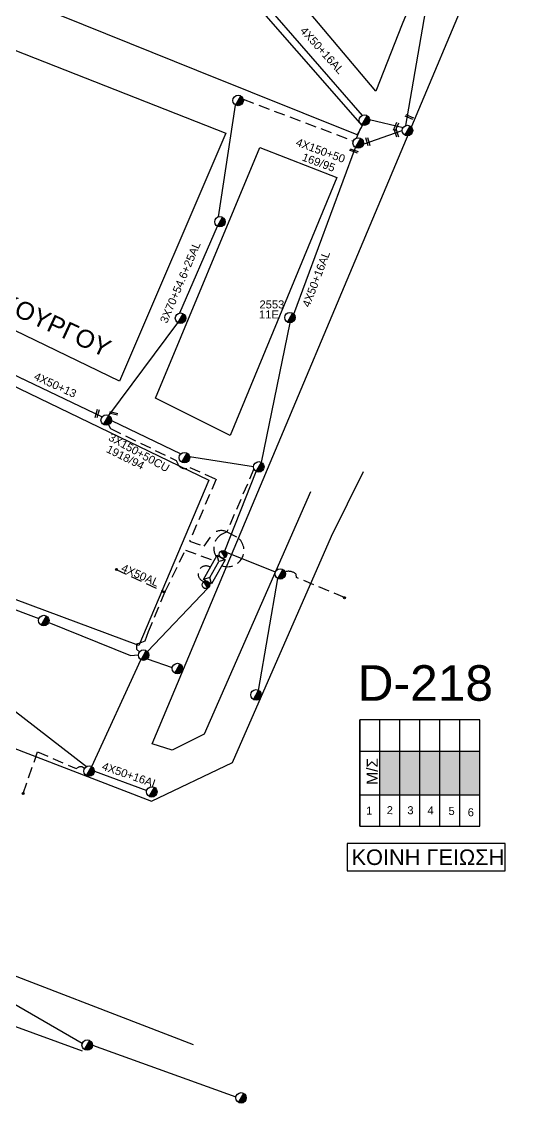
# Model space of a CAD drawing. Header units: millimetres. Extents: x 8791 to 11104, y 1833 to 2902.
# Drawn here: x 9011 to 9127.4, y 2208.3 to 2456.7 of the extents above; entities that cross this region are included whole.
import ezdxf
from ezdxf.enums import TextEntityAlignment as Align

# ---------------------------------------------------------------- set-up
doc = ezdxf.new("R2010")
doc.units = ezdxf.units.MM
doc.linetypes.add('DASHED', pattern=[19.05, 12.7, -6.35])
for name, color, linetype in [('Ασφαλειοκιβώτια Χ.Τ 6 αναχωρήσεων', 7, 'Continuous'), ('Ασφαλειοκιβώτια Χ.Τ 9 αναχωρήσεων', 7, 'Continuous'), ('Γέφυρες Εναερίου Δικτύου', 7, 'Continuous'), ('Γυμνά εναέρια ΧΤ (3Φ)   4x50AL', 7, 'Continuous'), ('Γυμνά εναέρια ΧΤ και ΦΟΠ (3Φ)   4x50+16AL', 7, 'Continuous'), ('Επιγραφές - Σχήματα', 7, 'Continuous'), ('Καλώδια ΧΤ   3x150+50AL', 7, 'DASHED'), ('Καλώδια ΧΤ   3x150+50CU', 7, 'DASHED'), ('Καλώδια ΧΤ   4x50+13', 7, 'Continuous'), ('Μηχανική τομή', 7, 'Continuous'), ('Στύλος ΦΜ', 7, 'Continuous'), ('Στύλος ΦΜ @ 1', 7, 'Continuous'), ('Συνδέσεις', 7, 'Continuous'), ('Συνεστραμμένα ΧΤ   3x70+54.6+25AL', 7, 'SYN_LINE'), ('Υποσταθμός εναέριος 2 στύλων', 7, 'Continuous'), ('Υποσταθμός πόλεως', 7, 'Continuous'), ('Υπόβαθρο ΔΕΗ', 7, 'Continuous')]:
    doc.layers.add(name, color=color, linetype=linetype)
doc.styles.add('ar', font='ARIAL.TTF')
doc.styles.get("Standard").update_dxf_attribs({"font": 'ARIAL.TTF'})
doc.linetypes.add('SYN_LINE', pattern='A,0.5,-0.0001,["/\\/\\/\\/",Standard,S=0.1,R=0,X=0,Y=-0.05],-0.25', length=0.7501)

# ---------------------------------------------------------------- blocks, each defined once
blk = doc.blocks.new('ΥΠΑΡΧΩΝ ΤΣΙΜΕΝΤΕΝΙΟΣ ΣΤΥΛΟΣ')
at = {"layer": 'Στύλος ΦΜ'}
blk.add_hatch(color=256, dxfattribs=at).paths.add_polyline_path([(-1.29, -2.28, 0.574793), (2.62, 0, 0.268822), (1.3, 2.27)])
blk.add_line((-1.29, -2.28), (1.3, 2.27), dxfattribs=at)
blk.add_circle((0, 0), 2.62, dxfattribs=at)
at = {"layer": 'Στύλος ΦΜ', "flags": 4}
for tag, p in [('ΑΡΙΘΜΟΣ', (-4.68, 8.05)), ('ΤΥΠΟΣ', (-4.91, 3.03))]:
    blk.add_attdef(tag, p, '', height=4, dxfattribs=at)
blk = doc.blocks.new('ΥΠΟΣΤΑΘΜΟΣ ΕΝΑΕΡΙΟΣ ΕΠΙ 2 ΣΤΥΛΩΝ')
at = {"layer": 'Υποσταθμός εναέριος 2 στύλων', "linetype": 'Continuous'}
for points in [[(-11.97, -2.11, 0.574793), (-8.45, -0.07, 0.268822), (-9.64, 1.98)], [(9.68, -2.15, 0.574793), (13.19, -0.1, 0.268822), (12.01, 1.95)]]:
    blk.add_hatch(color=256, dxfattribs=at).paths.add_polyline_path(points)
for p, q in [((-11.97, -2.11), (-9.64, 1.98)), ((9.68, -2.15), (12.01, 1.95))]:
    blk.add_line(p, q, dxfattribs=at)
for centre in [(-10.81, -0.07), (10.84, -0.1)]:
    blk.add_circle(centre, 2.36, dxfattribs=at)
at = {"layer": 'Υποσταθμός πόλεως', "linetype": 'Continuous', "ltscale": 40}
blk.add_lwpolyline([(-8.57, 2.82), (8.57, 2.82), (8.57, -2.82), (-8.57, -2.82)], close=True, dxfattribs=at)
for points in [[(-5.75, 0), (-8.57, 2.82)], [(-8.57, -2.82), (-5.75, 0)], [(-5.75, 0), (5.75, 0)], [(5.75, 0), (8.57, 2.82)], [(8.57, -2.82), (5.75, 0)]]:
    blk.add_lwpolyline(points, dxfattribs=at)
at = {"layer": 'Υποσταθμός εναέριος 2 στύλων', "ltscale": 40, "flags": 1}
for tag, p in [('ΜΕΤΑΣΧΗΜΑΤΙΣΜΟΣ', (14.09, 2.51)), ('ΙΣΧΥΣ', (14.07, -0.28)), ('ΑΡΙΘΜΟΣ', (14.19, -3))]:
    blk.add_attdef(tag, p, '', height=1.8, dxfattribs=at)
blk = doc.blocks.new('ΑΣΦΑΛΕΙΟΚΙΒΩΤΙΟ ΥΠΟΣΤΑΘΜΟΥ 6 ΑΝΑΧΩΡΗΣΕΩΝ')
at = {"layer": 'Ασφαλειοκιβώτια Χ.Τ 6 αναχωρήσεων', "ltscale": 40}
for p, q in [((-23.91, 27), (23.91, 27)), ((-9.83, 27), (-9.83, -27)), ((9.83, 27), (9.83, -27)), ((-23.91, 18), (23.91, 18)), ((-23.91, 9), (23.91, 9)), ((-23.91, 0), (23.91, 0)), ((-23.91, -9), (23.91, -9)), ((-23.91, -18), (23.91, -18))]:
    blk.add_line(p, q, dxfattribs=at)
at = {"layer": 'Ασφαλειοκιβώτια Χ.Τ 6 αναχωρήσεων'}
blk.add_lwpolyline([(-23.91, -27), (23.91, -27), (23.91, 27), (-23.91, 27)], close=True, dxfattribs=at)
for s, rotation, p in [('1', 270, (-18.77, 24.22)), ('2', 269.3837, (-18.51, 14.96)), ('3', 270, (-18.55, 5.66)), ('4', 270, (-18.65, -3.38)), ('5', 270, (-18.89, -12.84)), ('6', 270, (-19.49, -21.49))]:
    blk.add_text(s, height=3.6, rotation=rotation, dxfattribs=at).set_placement(p)
at = {"layer": 'Ασφαλειοκιβώτια Χ.Τ 6 αναχωρήσεων', "ltscale": 40}
for tag, height, p in [('ΟΝΟΜΑ', 5, (-0.27, 31.68)), ('ΚΕΙΜΕΝΟ 1', 2, (16.95, 22.41)), ('ΚΕΙΜΕΝΟ 2', 2, (16.95, 13.71)), ('ΚΕΙΜΕΝΟ 3', 2, (16.95, 4.31)), ('ΚΕΙΜΕΝΟ 4', 2, (16.95, -4.67)), ('ΚΕΙΜΕΝΟ 5', 2, (16.95, -13.51)), ('ΚΕΙΜΕΝΟ 6', 2, (16.95, -22.43)), ('ΣΧ', 2, (-0.21, -29.21))]:
    blk.add_attdef(tag, text='', height=height, dxfattribs=at).set_placement(p, align=Align.MIDDLE_CENTER)
blk = doc.blocks.new('_ΣΥΝΔΕΣΗ')
at = {"layer": 'Συνδέσεις', "linetype": 'SYN_LINE', "ltscale": 40}
blk.add_hatch(color=256, dxfattribs=at).paths.add_polyline_path([(0.5, -0.01, 1), (-0.5, -0.01, 1)])
at = {"layer": 'Συνδέσεις'}
blk.add_circle((0, -0.01), 0.5, dxfattribs=at)
blk = doc.blocks.new('ΜΗΧΑΝΙΚΗ ΤΟΜΗ')
at = {"layer": 'Μηχανική τομή', "ltscale": 40}
for p, q in [((-1.89, 0.78), (1.89, 0.78)), ((1.89, 0), (-1.89, 0))]:
    blk.add_line(p, q, dxfattribs=at)

msp = doc.modelspace()

# ---------------------------------------------------------------- hatches: boundary and pattern name
at = {"layer": 'Ασφαλειοκιβώτια Χ.Τ 9 αναχωρήσεων', "ltscale": 20}
for color, points in [(1, [(9097.87, 2289.19), (9093.27, 2289.19), (9093.27, 2279.15), (9097.87, 2279.15)]), (173, [(9102.46, 2289.19), (9097.87, 2289.19), (9097.87, 2279.15), (9102.46, 2279.15)]), (30, [(9107.06, 2289.19), (9102.46, 2289.19), (9102.46, 2279.15), (9107.06, 2279.15)]), (27, [(9107.06, 2279.15), (9111.65, 2279.15), (9111.65, 2289.19), (9107.06, 2289.19)]), (6, [(9116.24, 2289.19), (9111.65, 2289.19), (9111.65, 2279.15), (9116.24, 2279.15)])]:
    msp.add_hatch(color=color, dxfattribs=at).paths.add_polyline_path(points)

# ---------------------------------------------------------------- linework, layer by layer
at = {"layer": 'Γέφυρες Εναερίου Δικτύου', "color": 27, "ltscale": 0.2}
for points in [[(8998.21, 2325.93), (9015, 2319.66)], [(9017.23, 2318.75), (9036.03, 2311.12), (9037.82, 2311.33)], [(8989.93, 2242.36), (9024.95, 2222.1)], [(9027.28, 2221.65), (9060.22, 2209.82)]]:
    msp.add_lwpolyline(points, dxfattribs=at)
at = {"layer": 'Γέφυρες Εναερίου Δικτύου', "color": 1, "ltscale": 0.2}
for points in [[(9039.91, 2312.04), (9053.77, 2326.64)], [(9027.11, 2285.65), (9038.42, 2310.19)], [(9005.77, 2301.2), (9025.91, 2285.65)]]:
    msp.add_lwpolyline(points, dxfattribs=at)
at = {"layer": 'Γέφυρες Εναερίου Δικτύου', "ltscale": 0.2}
msp.add_lwpolyline([(9039.87, 2310.39), (9045.6, 2308.38)], dxfattribs=at)
at = {"layer": 'Γέφυρες Εναερίου Δικτύου', "color": 1, "linetype": 'DASHED', "ltscale": 0.2}
msp.add_lwpolyline([(9011.37, 2279.49), (9014.69, 2289), (9023.51, 2285.19), (9024.09, 2285.49, -0.374252), (9025.45, 2285.17, -1.71246)], format="xyb", dxfattribs=at)
at = {"layer": 'Γυμνά εναέρια ΧΤ (3Φ)   4x50AL', "color": 27, "linetype": 'DASHED', "ltscale": 0.2}
for points in [[(9032.7, 2330.9), (9043.92, 2325.7), (9048.61, 2335.35), (9055.21, 2332.93)], [(9043.89, 2325.78), (9040.06, 2316.55), (9039.27, 2314.41), (9038.15, 2313.96), (9037.36, 2313.74), (9037.36, 2312.61), (9038.15, 2311.93)]]:
    msp.add_lwpolyline(points, dxfattribs=at)
at = {"layer": 'Γυμνά εναέρια ΧΤ και ΦΟΠ (3Φ)   4x50+16AL', "color": 85}
msp.add_lwpolyline([(9099.22, 2432.87), (9105.2, 2467.48)], dxfattribs=at)
at = {"layer": 'Γυμνά εναέρια ΧΤ και ΦΟΠ (3Φ)   4x50+16AL', "color": 173}
for points in [[(9065.48, 2462.53), (9089.18, 2435.19)], [(9090.91, 2434.3), (9098.6, 2432.39)]]:
    msp.add_lwpolyline(points, dxfattribs=at)
at = {"layer": 'Γυμνά εναέρια ΧΤ και ΦΟΠ (3Φ)   4x50+16AL', "color": 30, "ltscale": 0.2}
for points in [[(9089.46, 2428.6), (9098.4, 2431.75)], [(9073.53, 2389.55), (9087.69, 2427.81)], [(9066.06, 2355.51), (9072.7, 2387.56)], [(9057.65, 2335.19), (9064.87, 2353.42)], [(9069.27, 2330.3), (9058.07, 2334.78)]]:
    msp.add_lwpolyline(points, dxfattribs=at)
at = {"layer": 'Γυμνά εναέρια ΧΤ και ΦΟΠ (3Φ)   4x50+16AL', "color": 6, "linetype": 'DASHED', "ltscale": 0.2}
msp.add_lwpolyline([(9064.34, 2354.02), (9058.12, 2339.53), (9057.22, 2339.11, 0.452729), (9055.72, 2333.83, 0.65888)], format="xyb", dxfattribs=at)
at = {"layer": 'Γυμνά εναέρια ΧΤ και ΦΟΠ (3Φ)   4x50+16AL', "color": 30, "linetype": 'SYN_LINE', "ltscale": 20}
msp.add_lwpolyline([(9065.43, 2303.15), (9069.81, 2328.84)], dxfattribs=at)
at = {"layer": 'Γυμνά εναέρια ΧΤ και ΦΟΠ (3Φ)   4x50+16AL', "color": 30, "linetype": 'DASHED', "ltscale": 0.2}
msp.add_lwpolyline([(9085.15, 2324.48), (9074.12, 2329.07), (9074.08, 2329.79, 0.263409), (9071.5, 2330.38, 3.270181)], format="xyb", dxfattribs=at)
at = {"layer": 'Γυμνά εναέρια ΧΤ και ΦΟΠ (3Φ)   4x50+16AL'}
msp.add_lwpolyline([(9027.72, 2284.59), (9039.74, 2280.14)], dxfattribs=at)
at = {"layer": 'Επιγραφές - Σχήματα', "color": 190}
msp.add_lwpolyline([(9085.79, 2261.68), (9122.05, 2261.68), (9122.05, 2267.98), (9085.79, 2267.98)], close=True, dxfattribs=at)
at = {"layer": 'Επιγραφές - Σχήματα', "color": 1, "linetype": 'DASHED', "ltscale": 0.2}
msp.add_arc((9053.34, 2329.9), 1.82, 56.1842, 254.9176, dxfattribs=at)
at = {"layer": 'Καλώδια ΧΤ   3x150+50AL', "color": 173, "ltscale": 0.2}
for points in [[(9061.9, 2438.9), (9087.18, 2429.34)], [(9087.93, 2430.01), (9089.13, 2433.07)]]:
    msp.add_lwpolyline(points, dxfattribs=at)
at = {"layer": 'Καλώδια ΧΤ   3x150+50CU', "color": 173, "ltscale": 0.2}
msp.add_lwpolyline([(9030.96, 2364.15), (9031.43, 2363.26), (9046.47, 2355.97), (9046.85, 2355.17, 0.442721), (9049.62, 2354.34), (9055.67, 2351.64), (9049.59, 2337.41), (9052.93, 2336.26), (9054.89, 2339.12, -0.306042), (9058.12, 2339.53), (9060.63, 2338.26, -0.859845), (9056.98, 2331.8)], format="xyb", dxfattribs=at)
at = {"layer": 'Καλώδια ΧΤ   4x50+13', "color": 6, "ltscale": 0.2}
for points in [[(9005.08, 2377.62), (9029.48, 2365.96)], [(9031.63, 2365.1), (9047.54, 2357.44)], [(9049.58, 2356.83), (9064.26, 2354.54)]]:
    msp.add_lwpolyline(points, dxfattribs=at)
at = {"layer": 'Συνεστραμμένα ΧΤ   3x70+54.6+25AL', "color": 173, "ltscale": 20}
for points in [[(9056.2, 2411.92), (9060.13, 2437.58)], [(9047.33, 2389.82), (9055.96, 2409.73)], [(9031.03, 2366.28), (9046.91, 2387.58)]]:
    msp.add_lwpolyline(points, dxfattribs=at)
at = {"layer": 'Υπόβαθρο ΔΕΗ'}
for points in [[(9077.3, 2348.76), (9052.95, 2293.05), (9045.61, 2289.44), (9040.98, 2290.83), (9064.05, 2345.72), (9121.74, 2483.07), (9147.92, 2546.6), (9182.28, 2630.14), (9204.78, 2685.81), (9239.45, 2770.36), (9275.14, 2857.83), (9284.65, 2881.57)], [(9122.65, 2640.05), (9172.99, 2638.14), (9153.23, 2589.17), (9139.66, 2556.72), (9119.32, 2506.99), (9098.39, 2456.19), (9092.36, 2440.79), (9051.16, 2489.69), (9090.63, 2522.29), (9119.32, 2506.99)], [(8987.95, 2298.08), (9040.83, 2277.66), (9059.46, 2286.59), (9082.17, 2338.55), (9089.53, 2353.39)], [(8987.95, 2298.08), (8967.89, 2253), (8997.16, 2242.36), (9050.41, 2221.8)], [(9024.97, 2220.25), (8962.61, 2243.04)]]:
    msp.add_lwpolyline(points, dxfattribs=at)
for points in [[(9043.98, 2484.58), (9089.22, 2432.8), (9088.07, 2430.76), (9051.27, 2445.48), (9015, 2460.12)], [(9009.44, 2450.21), (9057.93, 2431.14), (9033.48, 2374.18), (8985.23, 2397.54)], [(9065.67, 2427.83), (9083.4, 2420.97), (9058.9, 2361.72), (9041.76, 2370.25)], [(8980.62, 2386.84), (9054.02, 2351.39), (9037.96, 2313.43), (8988.12, 2331.99), (8981.38, 2314.22), (8953.1, 2324.83)]]:
    msp.add_lwpolyline(points, close=True, dxfattribs=at)

# ---------------------------------------------------------------- block references
at = {"layer": 'Ασφαλειοκιβώτια Χ.Τ 6 αναχωρήσεων', "xscale": 0.5104822389464277, "yscale": 0.5104822389464277, "zscale": 0.5104822389464277, "rotation": 90}
msp.add_blockref('ΑΣΦΑΛΕΙΟΚΙΒΩΤΙΟ ΥΠΟΣΤΑΘΜΟΥ 6 ΑΝΑΧΩΡΗΣΕΩΝ', (9102.46, 2284.17), dxfattribs=at)
at = {"layer": 'Μηχανική τομή'}
for p, xscale, yscale, zscale, rotation in [((9100.1, 2435), 0.5104822389464193, 0.5104822389464193, 0.5104822389464193, 156.3909187958353), ((9097.16, 2432.57), 0.5104822389465528, 0.5104822389465528, 0.5104822389465528, 66.97060481851074), ((9090.7, 2429.22), 0.5104822389464483, 0.5104822389464483, 0.5104822389464483, 106.9964613913054), ((9097.24, 2431.24), 0.5104822389464483, 0.5104822389464483, 0.5104822389464483, 106.9964613913054), ((9087.34, 2427.22), 0.5104822389463919, 0.5104822389463919, 0.5104822389463919, 159.5862127665841), ((9028.2, 2366.77), 0.5104822389463746, 0.5104822389463746, 0.5104822389463746, 253.7977660568935), ((9032.18, 2366.97), 0.5104822389464337, 0.5104822389464337, 0.5104822389464337, 164.5229313551866)]:
    msp.add_blockref('ΜΗΧΑΝΙΚΗ ΤΟΜΗ', p, dxfattribs=dict(at, xscale=xscale, yscale=yscale, zscale=zscale, rotation=rotation))
at = {"layer": 'Στύλος ΦΜ @ 1', "ltscale": 40, "xscale": 0.4594340150515993, "yscale": 0.4594340150515993, "zscale": 0.4594340150515993}
for p in [(9060.72, 2438.63), (9089.72, 2434.12), (9099.6, 2431.73), (9088.29, 2428.86), (9056.55, 2410.78), (9047.5, 2388.63), (9030.44, 2365.23), (9048.4, 2356.6), (9065.46, 2354.47), (9070.4, 2329.89), (9016.11, 2319.19), (9039.02, 2311.24), (9046.78, 2308.15), (9064.83, 2302.11), (9026.51, 2284.61), (9040.9, 2279.82), (9026.08, 2221.68), (9061.4, 2209.54)]:
    msp.add_blockref('ΥΠΑΡΧΩΝ ΤΣΙΜΕΝΤΕΝΙΟΣ ΣΤΥΛΟΣ', p, dxfattribs=at)
at = {"layer": 'Στύλος ΦΜ @ 1', "ltscale": 40}
ref = msp.add_blockref('ΥΠΑΡΧΩΝ ΤΣΙΜΕΝΤΕΝΙΟΣ ΣΤΥΛΟΣ', (9072.62, 2388.76), dxfattribs=dict(at, xscale=0.4594340150515993, yscale=0.4594340150515993, zscale=0.4594340150515993))
ref.add_attrib('ΤΥΠΟΣ', '11E', (9065.51, 2388.56), dxfattribs={"layer": 'Στύλος ΦΜ', "height": 1.838, "flags": 4})
ref.add_attrib('ΑΡΙΘΜΟΣ', '2553', (9065.62, 2390.87), dxfattribs={"layer": 'Στύλος ΦΜ', "height": 1.838, "flags": 4})
at = {"layer": 'Συνδέσεις', "xscale": 0.4594340150518314, "yscale": 0.4594340150518314, "zscale": 0.4594340150518314}
for p in [(9032.8, 2330.92), (9043.71, 2325.76), (9085.16, 2324.44), (9011.39, 2279.44)]:
    msp.add_blockref('_ΣΥΝΔΕΣΗ', p, dxfattribs=at)
at = {"layer": 'Υποσταθμός εναέριος 2 στύλων', "xscale": 0.3720064338800994, "yscale": 0.3720064338800994, "zscale": 0.3720064338800994, "rotation": 60.58644873786776}
msp.add_blockref('ΥΠΟΣΤΑΘΜΟΣ ΕΝΑΕΡΙΟΣ ΕΠΙ 2 ΣΤΥΛΩΝ', (9055.27, 2330.9), dxfattribs=at)

# ---------------------------------------------------------------- texts
at = {"layer": 'Γυμνά εναέρια ΧΤ (3Φ)   4x50AL', "ltscale": 0.2}
msp.add_text('4X50AL', height=1.838, rotation=336.2689, dxfattribs=at).set_placement((9038.26, 2329.6), align=Align.MIDDLE)
at = {"layer": 'Γυμνά εναέρια ΧΤ και ΦΟΠ (3Φ)   4x50+16AL', "ltscale": 0.2}
for rotation, p in [(312.1623, (9080.02, 2450.16)), (69.2793, (9078.63, 2397.62)), (341.0093, (9035.98, 2283.65))]:
    msp.add_text('4X50+16AL', height=1.838, rotation=rotation, dxfattribs=at).set_placement(p, align=Align.MIDDLE)
at = {"layer": 'Επιγραφές - Σχήματα', "ltscale": 20, "attachment_point": 1, "style": 'ar'}
for s, insert, char_height, width, rotation in [('4Χ150+50', (9074.45, 2430.03), 1.838, 19.788, 339.8542), ('169/95', (9075.85, 2426.63), 1.838, 19.788, 339.8542), ('ΛΥΚΟΥΡΓΟΥ', (9000.35, 2397.88), 4.084, 40.3352, 335.1385), ('1918/94', (9031.12, 2359.59), 1.838, 11.6767, 333.2122), ('Μ/Σ', (9090.23, 2281.46), 2.552, 6.0993, 90)]:
    msp.add_mtext(s, dxfattribs=dict(at, insert=insert, char_height=char_height, width=width, rotation=rotation))
at = {"layer": 'Επιγραφές - Σχήματα', "ltscale": 20, "insert": (9088.16, 2308.92), "char_height": 8.168, "width": 19.788, "attachment_point": 1, "style": 'ar'}
msp.add_mtext('D-218', dxfattribs=at)
at = {"layer": 'Επιγραφές - Σχήματα', "color": 190, "insert": (9086.76, 2266.61), "char_height": 3.5734, "width": 35.8676, "attachment_point": 1}
msp.add_mtext('KOINH ΓΕΙΩΣΗ', dxfattribs=at)
at = {"layer": 'Καλώδια ΧΤ   3x150+50CU', "ltscale": 20, "insert": (9031.66, 2362.31), "char_height": 1.838, "width": 17.1769, "attachment_point": 1, "rotation": 330.9493, "style": 'ar'}
msp.add_mtext('3Χ150+50CU', dxfattribs=at)
at = {"layer": 'Καλώδια ΧΤ   4x50+13', "ltscale": 0.2}
msp.add_text('4X50+13', height=1.838, rotation=335.2438, dxfattribs=at).set_placement((9018.75, 2373.29), align=Align.MIDDLE)
at = {"layer": 'Συνεστραμμένα ΧΤ   3x70+54.6+25AL', "ltscale": 20}
msp.add_text('3X70+54.6+25AL', height=1.8377, rotation=67.0823, dxfattribs=at).set_placement((9047.44, 2396.86), align=Align.MIDDLE)

doc.saveas('drawing.dxf')
